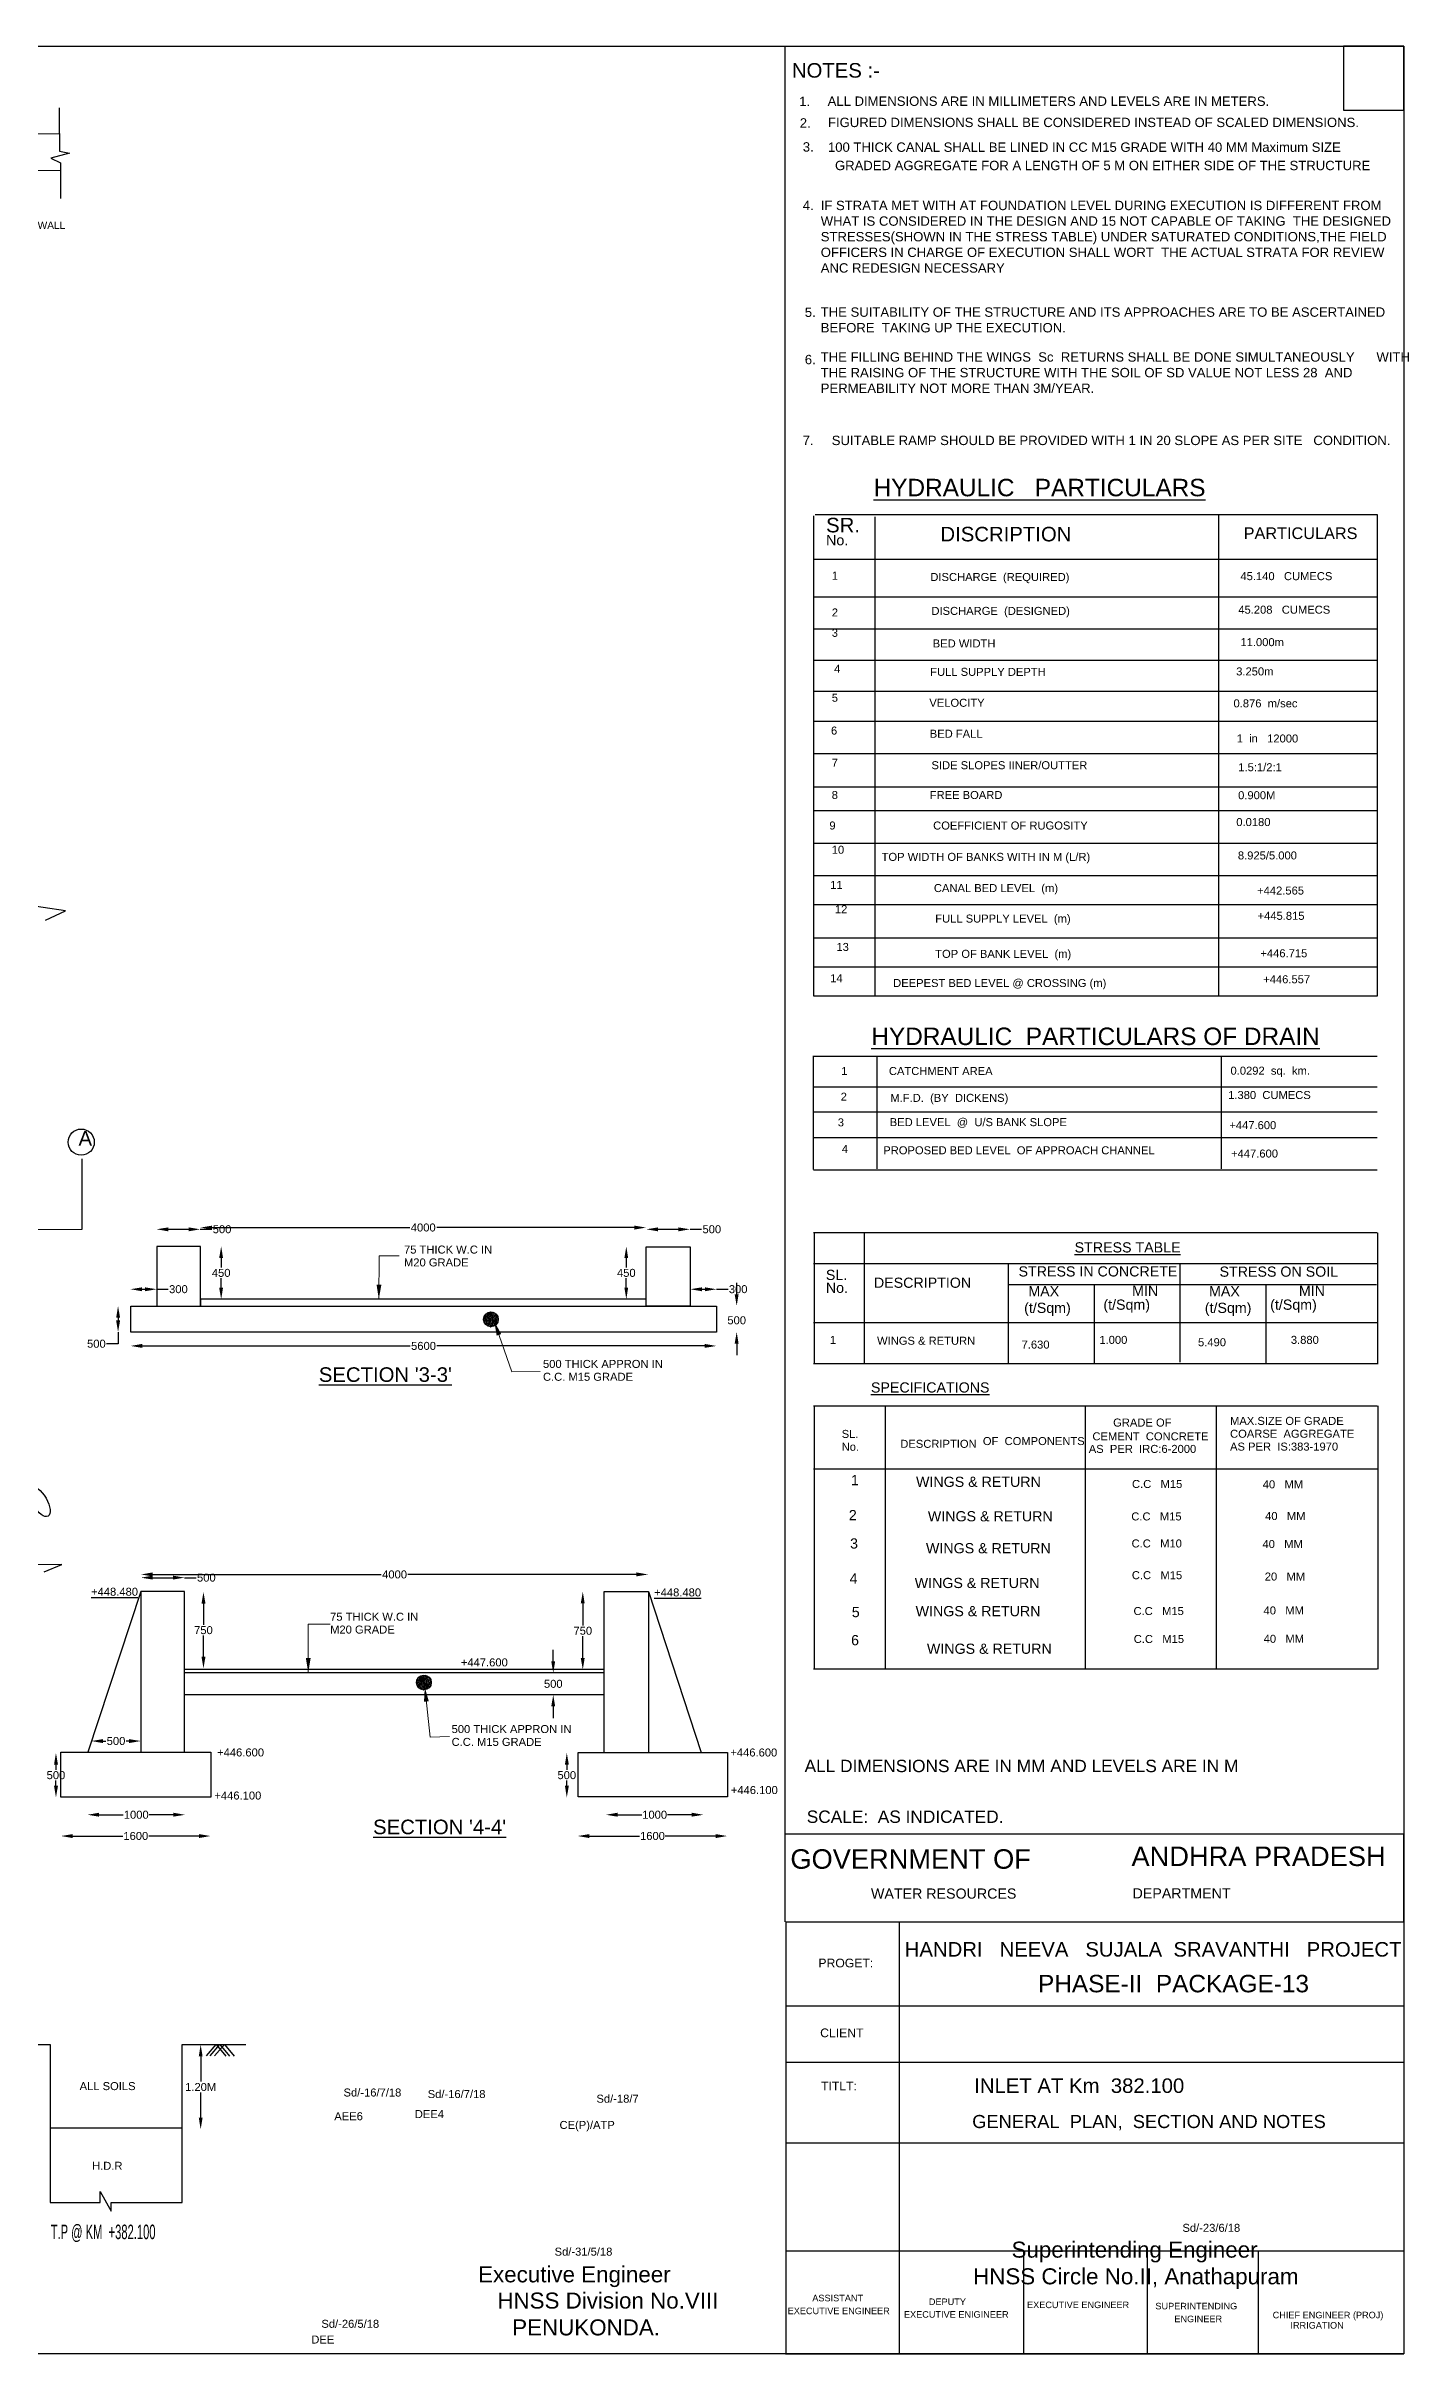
# Model space of a CAD drawing. Header units: inches. Extents: x 610 to 840, y 19 to 178.
# Drawn here: x 746.1 to 839.8, y 19.4 to 178 of the extents above; entities that cross this region are included whole.
import ezdxf

# ---------------------------------------------------------------- set-up
doc = ezdxf.new("R2010")
doc.units = ezdxf.units.IN
doc.header["$MEASUREMENT"] = 0
doc.styles.get("Standard").update_dxf_attribs({"font": 'arial.ttf', "height": 0.55})
doc.dimstyles.get("Standard").update_dxf_attribs({"dimtxt": 0.55, "dimasz": 0.8, "dimexe": 0.18, "dimexo": 0.0625, "dimgap": 0.09, "dimtad": 0, "dimtih": 1, "dimtoh": 1, "dimdec": 4, "dimzin": 0, "dimdsep": 46, "dimtxsty": 'Standard', "dimcen": 0.09, "dimse1": 1, "dimse2": 1, "dimadec": 0, "dimazin": 0, "dimtfac": 1, "dimtdec": 4, "dimtofl": 0, "dimtmove": 0, "dimatfit": 3, "dimfxl": 1, "dimtolj": 1, "dimtzin": 0, "dimarcsym": 0})

# ---------------------------------------------------------------- blocks, each defined once
blk = doc.blocks.new('*D30')
at = {"color": 0, "lineweight": -2}
for p, q in [((756.75, 39.84), (756.75, 38.1)), ((756.75, 35.61), (756.75, 37.35))]:
    blk.add_line(p, q, dxfattribs=at)
at = {"color": 0}
for points in [[(756.62, 39.84), (756.88, 39.84), (756.75, 40.64)], [(756.62, 35.61), (756.88, 35.61), (756.75, 34.81)]]:
    blk.add_solid(points, dxfattribs=at)
at = {"layer": 'Defpoints', "color": 0}
for p in [(756.91, 40.64), (756.75, 34.81), (756.91, 34.81)]:
    blk.add_point(p, dxfattribs=at)
at = {"color": 0, "insert": (756.75, 37.72), "char_height": 0.55, "attachment_point": 5}
blk.add_mtext('\\A1;1.20M', dxfattribs=at)
blk = doc.blocks.new('*D31')
at = {"color": 0, "lineweight": -2}
for p, q in [((753.45, 72.74), (754.84, 72.74)), ((755.64, 72.74), (756.44, 72.74))]:
    blk.add_line(p, q, dxfattribs=at)
at = {"color": 0}
for points in [[(753.45, 72.88), (753.45, 72.61), (752.65, 72.74)], [(754.84, 72.88), (754.84, 72.61), (755.64, 72.74)]]:
    blk.add_solid(points, dxfattribs=at)
at = {"layer": 'Defpoints', "color": 0}
for p in [(752.65, 71.79), (755.64, 72.74), (755.64, 71.79)]:
    blk.add_point(p, dxfattribs=at)
at = {"color": 0, "insert": (757.14, 72.74), "char_height": 0.55, "attachment_point": 5}
blk.add_mtext('\\A1;500', dxfattribs=at)
blk = doc.blocks.new('*D32')
at = {"color": 0, "lineweight": -2}
for p, q in [((750.03, 61.51), (750.24, 61.51)), ((751.83, 61.51), (751.63, 61.51))]:
    blk.add_line(p, q, dxfattribs=at)
at = {"color": 0}
for points in [[(750.03, 61.64), (750.03, 61.37), (749.23, 61.51)], [(751.83, 61.64), (751.83, 61.37), (752.63, 61.51)]]:
    blk.add_solid(points, dxfattribs=at)
at = {"layer": 'Defpoints', "color": 0}
for p in [(749.23, 61.5), (752.63, 61.51), (752.63, 61.5)]:
    blk.add_point(p, dxfattribs=at)
at = {"color": 0, "insert": (750.93, 61.51), "char_height": 0.55, "attachment_point": 5}
blk.add_mtext('\\A1;500', dxfattribs=at)
blk = doc.blocks.new('*D33')
at = {"color": 0, "lineweight": -2}
for p, q in [((756.94, 70.96), (756.94, 69.5)), ((756.94, 67.3), (756.94, 68.76))]:
    blk.add_line(p, q, dxfattribs=at)
at = {"color": 0}
for points in [[(756.81, 70.96), (757.08, 70.96), (756.94, 71.76)], [(756.81, 67.3), (757.08, 67.3), (756.94, 66.5)]]:
    blk.add_solid(points, dxfattribs=at)
at = {"layer": 'Defpoints', "color": 0}
for p in [(755.65, 71.76), (755.65, 66.5), (756.94, 66.5)]:
    blk.add_point(p, dxfattribs=at)
at = {"color": 0, "insert": (756.94, 69.13), "char_height": 0.55, "attachment_point": 5}
blk.add_mtext('\\A1;750', dxfattribs=at)
blk = doc.blocks.new('*D34')
at = {"color": 0, "lineweight": -2}
for p, q in [((749.77, 56.44), (751.43, 56.44)), ((754.87, 56.44), (753.2, 56.44))]:
    blk.add_line(p, q, dxfattribs=at)
at = {"color": 0}
for points in [[(749.77, 56.58), (749.77, 56.31), (748.97, 56.44)], [(754.87, 56.58), (754.87, 56.31), (755.67, 56.44)]]:
    blk.add_solid(points, dxfattribs=at)
at = {"layer": 'Defpoints', "color": 0}
for p in [(748.97, 60.73), (755.67, 60.73), (755.67, 56.44)]:
    blk.add_point(p, dxfattribs=at)
at = {"color": 0, "insert": (752.32, 56.44), "char_height": 0.55, "attachment_point": 5}
blk.add_mtext('\\A1;1000', dxfattribs=at)
blk = doc.blocks.new('*D35')
at = {"color": 0, "lineweight": -2}
for p, q in [((747.95, 54.98), (751.41, 54.98)), ((756.63, 54.98), (753.18, 54.98))]:
    blk.add_line(p, q, dxfattribs=at)
at = {"color": 0}
for points in [[(747.95, 55.11), (747.95, 54.84), (747.15, 54.98)], [(756.63, 55.11), (756.63, 54.84), (757.43, 54.98)]]:
    blk.add_solid(points, dxfattribs=at)
at = {"layer": 'Defpoints', "color": 0}
for p in [(747.15, 57.66), (757.43, 57.66), (757.43, 54.98)]:
    blk.add_point(p, dxfattribs=at)
at = {"color": 0, "insert": (752.29, 54.98), "char_height": 0.55, "attachment_point": 5}
blk.add_mtext('\\A1;1600', dxfattribs=at)
blk = doc.blocks.new('*D36')
at = {"color": 0, "lineweight": -2}
for p, q in [((753.45, 72.96), (769.16, 72.96)), ((786.71, 72.96), (771, 72.96))]:
    blk.add_line(p, q, dxfattribs=at)
at = {"color": 0}
for points in [[(753.45, 73.1), (753.45, 72.83), (752.65, 72.96)], [(786.71, 73.1), (786.71, 72.83), (787.51, 72.96)]]:
    blk.add_solid(points, dxfattribs=at)
at = {"layer": 'Defpoints', "color": 0}
for p in [(752.65, 71.76), (787.51, 72.96), (787.51, 71.76)]:
    blk.add_point(p, dxfattribs=at)
at = {"color": 0, "insert": (770.08, 72.96), "char_height": 0.55, "attachment_point": 5}
blk.add_mtext('\\A1;4000', dxfattribs=at)
blk = doc.blocks.new('*D37')
at = {"color": 0, "lineweight": -2}
for p, q in [((783.02, 70.97), (783.02, 69.46)), ((783.02, 67.22), (783.02, 68.72))]:
    blk.add_line(p, q, dxfattribs=at)
at = {"color": 0}
for points in [[(782.88, 70.97), (783.15, 70.97), (783.02, 71.77)], [(782.88, 67.22), (783.15, 67.22), (783.02, 66.42)]]:
    blk.add_solid(points, dxfattribs=at)
at = {"layer": 'Defpoints', "color": 0}
for p in [(784.47, 71.77), (783.02, 66.42), (784.47, 66.42)]:
    blk.add_point(p, dxfattribs=at)
at = {"color": 0, "insert": (783.02, 69.09), "char_height": 0.55, "attachment_point": 5}
blk.add_mtext('\\A1;750', dxfattribs=at)
blk = doc.blocks.new('*D38')
at = {"color": 0, "lineweight": -2}
for p, q in [((780.99, 66.99), (780.99, 67.79)), ((780.99, 63.89), (780.99, 63.09))]:
    blk.add_line(p, q, dxfattribs=at)
at = {"color": 0}
for points in [[(780.85, 66.99), (781.12, 66.99), (780.99, 66.19)], [(780.85, 63.89), (781.12, 63.89), (780.99, 64.69)]]:
    blk.add_solid(points, dxfattribs=at)
at = {"layer": 'Defpoints', "color": 0}
for p in [(780.71, 66.19), (780.99, 66.19), (780.71, 64.69)]:
    blk.add_point(p, dxfattribs=at)
at = {"color": 0, "insert": (780.99, 65.44), "char_height": 0.55, "attachment_point": 5}
blk.add_mtext('\\A1;500', dxfattribs=at)
blk = doc.blocks.new('*D39')
at = {"color": 0, "lineweight": -2}
for p, q in [((785.41, 56.44), (787.07, 56.44)), ((790.51, 56.44), (788.84, 56.44))]:
    blk.add_line(p, q, dxfattribs=at)
at = {"color": 0}
for points in [[(785.41, 56.58), (785.41, 56.31), (784.61, 56.44)], [(790.51, 56.58), (790.51, 56.31), (791.31, 56.44)]]:
    blk.add_solid(points, dxfattribs=at)
at = {"layer": 'Defpoints', "color": 0}
for p in [(784.61, 60.73), (791.31, 60.73), (791.31, 56.44)]:
    blk.add_point(p, dxfattribs=at)
at = {"color": 0, "insert": (787.96, 56.44), "char_height": 0.55, "attachment_point": 5}
blk.add_mtext('\\A1;1000', dxfattribs=at)
blk = doc.blocks.new('*D40')
at = {"color": 0, "lineweight": -2}
for p, q in [((783.47, 54.98), (786.92, 54.98)), ((792.15, 54.98), (788.69, 54.98))]:
    blk.add_line(p, q, dxfattribs=at)
at = {"color": 0}
for points in [[(783.47, 55.11), (783.47, 54.84), (782.67, 54.98)], [(792.15, 55.11), (792.15, 54.84), (792.95, 54.98)]]:
    blk.add_solid(points, dxfattribs=at)
at = {"layer": 'Defpoints', "color": 0}
for p in [(782.67, 57.66), (792.95, 57.66), (792.95, 54.98)]:
    blk.add_point(p, dxfattribs=at)
at = {"color": 0, "insert": (787.81, 54.98), "char_height": 0.55, "attachment_point": 5}
blk.add_mtext('\\A1;1600', dxfattribs=at)
blk = doc.blocks.new('*D41')
at = {"color": 0, "lineweight": -2}
for p, q in [((746.8, 59.89), (746.8, 59.53)), ((746.8, 58.43), (746.8, 58.79))]:
    blk.add_line(p, q, dxfattribs=at)
at = {"color": 0}
for points in [[(746.67, 59.89), (746.94, 59.89), (746.8, 60.69)], [(746.67, 58.43), (746.94, 58.43), (746.8, 57.63)]]:
    blk.add_solid(points, dxfattribs=at)
at = {"layer": 'Defpoints', "color": 0}
for p in [(747.15, 60.69), (746.8, 57.63), (747.15, 57.63)]:
    blk.add_point(p, dxfattribs=at)
at = {"color": 0, "insert": (746.8, 59.16), "char_height": 0.55, "attachment_point": 5}
blk.add_mtext('\\A1;500', dxfattribs=at)
blk = doc.blocks.new('*D42')
at = {"color": 0, "lineweight": -2}
for p, q in [((781.92, 59.89), (781.92, 59.53)), ((781.92, 58.43), (781.92, 58.79))]:
    blk.add_line(p, q, dxfattribs=at)
at = {"color": 0}
for points in [[(781.79, 59.89), (782.06, 59.89), (781.92, 60.69)], [(781.79, 58.43), (782.06, 58.43), (781.92, 57.63)]]:
    blk.add_solid(points, dxfattribs=at)
at = {"layer": 'Defpoints', "color": 0}
for p in [(782.27, 60.69), (781.92, 57.63), (782.27, 57.63)]:
    blk.add_point(p, dxfattribs=at)
at = {"color": 0, "insert": (781.92, 59.16), "char_height": 0.55, "attachment_point": 5}
blk.add_mtext('\\A1;500', dxfattribs=at)
blk = doc.blocks.new('*D43')
at = {"color": 0, "lineweight": -2}
for p, q in [((751.07, 90.61), (751.07, 90.42)), ((751.07, 89.62), (751.07, 88.82)), ((751.07, 88.82), (750.27, 88.82))]:
    blk.add_line(p, q, dxfattribs=at)
at = {"color": 0}
for points in [[(750.94, 90.61), (751.21, 90.61), (751.07, 91.41)], [(750.94, 90.42), (751.21, 90.42), (751.07, 89.62)]]:
    blk.add_solid(points, dxfattribs=at)
at = {"layer": 'Defpoints', "color": 0}
for p in [(751.94, 91.41), (751.07, 89.62), (751.94, 89.62)]:
    blk.add_point(p, dxfattribs=at)
at = {"color": 0, "insert": (749.58, 88.82), "char_height": 0.55, "attachment_point": 5}
blk.add_mtext('\\A1;500', dxfattribs=at)
blk = doc.blocks.new('*D44')
at = {"color": 0, "lineweight": -2}
for p, q in [((752.73, 88.67), (771.16, 88.67)), ((791.4, 88.67), (772.98, 88.67))]:
    blk.add_line(p, q, dxfattribs=at)
at = {"color": 0}
for points in [[(752.73, 88.81), (752.73, 88.54), (751.93, 88.67)], [(791.4, 88.81), (791.4, 88.54), (792.2, 88.67)]]:
    blk.add_solid(points, dxfattribs=at)
at = {"layer": 'Defpoints', "color": 0}
for p in [(751.93, 89.63), (792.2, 89.63), (792.2, 88.67)]:
    blk.add_point(p, dxfattribs=at)
at = {"color": 0, "insert": (772.07, 88.67), "char_height": 0.55, "attachment_point": 5}
blk.add_mtext('\\A1;5600', dxfattribs=at)
blk = doc.blocks.new('*D45')
at = {"color": 0, "lineweight": -2}
for p, q in [((758.16, 94.71), (758.16, 94.07)), ((758.16, 92.68), (758.16, 93.32))]:
    blk.add_line(p, q, dxfattribs=at)
at = {"color": 0}
for points in [[(758.02, 94.71), (758.29, 94.71), (758.16, 95.51)], [(758.02, 92.68), (758.29, 92.68), (758.16, 91.88)]]:
    blk.add_solid(points, dxfattribs=at)
at = {"layer": 'Defpoints', "color": 0}
for p in [(758.11, 95.51), (758.16, 95.51), (758.11, 91.88)]:
    blk.add_point(p, dxfattribs=at)
at = {"color": 0, "insert": (758.16, 93.69), "char_height": 0.55, "attachment_point": 5}
blk.add_mtext('\\A1;450', dxfattribs=at)
blk = doc.blocks.new('*D46')
at = {"color": 0, "lineweight": -2}
for p, q in [((754.52, 96.69), (755.92, 96.69)), ((756.72, 96.69), (757.52, 96.69))]:
    blk.add_line(p, q, dxfattribs=at)
at = {"color": 0}
for points in [[(754.52, 96.82), (754.52, 96.55), (753.72, 96.69)], [(755.92, 96.82), (755.92, 96.55), (756.72, 96.69)]]:
    blk.add_solid(points, dxfattribs=at)
at = {"layer": 'Defpoints', "color": 0}
for p in [(753.72, 95.5), (756.72, 96.69), (756.72, 95.5)]:
    blk.add_point(p, dxfattribs=at)
at = {"color": 0, "insert": (758.22, 96.69), "char_height": 0.55, "attachment_point": 5}
blk.add_mtext('\\A1;500', dxfattribs=at)
blk = doc.blocks.new('*D47')
at = {"color": 0, "lineweight": -2}
for p, q in [((786.01, 94.71), (786.01, 94.07)), ((786.01, 92.68), (786.01, 93.32))]:
    blk.add_line(p, q, dxfattribs=at)
at = {"color": 0}
for points in [[(785.88, 94.71), (786.14, 94.71), (786.01, 95.51)], [(785.88, 92.68), (786.14, 92.68), (786.01, 91.88)]]:
    blk.add_solid(points, dxfattribs=at)
at = {"layer": 'Defpoints', "color": 0}
for p in [(785.96, 95.51), (786.01, 95.51), (785.96, 91.88)]:
    blk.add_point(p, dxfattribs=at)
at = {"color": 0, "insert": (786.01, 93.69), "char_height": 0.55, "attachment_point": 5}
blk.add_mtext('\\A1;450', dxfattribs=at)
blk = doc.blocks.new('*D48')
at = {"color": 0, "lineweight": -2}
for p, q in [((788.19, 96.69), (789.59, 96.69)), ((790.39, 96.69), (791.19, 96.69))]:
    blk.add_line(p, q, dxfattribs=at)
at = {"color": 0}
for points in [[(788.19, 96.82), (788.19, 96.55), (787.39, 96.69)], [(789.59, 96.82), (789.59, 96.55), (790.39, 96.69)]]:
    blk.add_solid(points, dxfattribs=at)
at = {"layer": 'Defpoints', "color": 0}
for p in [(787.39, 95.5), (790.39, 96.69), (790.39, 95.5)]:
    blk.add_point(p, dxfattribs=at)
at = {"color": 0, "insert": (791.89, 96.69), "char_height": 0.55, "attachment_point": 5}
blk.add_mtext('\\A1;500', dxfattribs=at)
blk = doc.blocks.new('*D49')
at = {"color": 0, "lineweight": -2}
for p, q in [((757.54, 96.81), (771.13, 96.81)), ((786.57, 96.81), (772.98, 96.81))]:
    blk.add_line(p, q, dxfattribs=at)
at = {"color": 0}
for points in [[(757.54, 96.94), (757.54, 96.67), (756.74, 96.81)], [(786.57, 96.94), (786.57, 96.67), (787.37, 96.81)]]:
    blk.add_solid(points, dxfattribs=at)
at = {"layer": 'Defpoints', "color": 0}
for p in [(787.37, 96.81), (756.74, 95.5), (787.37, 95.5)]:
    blk.add_point(p, dxfattribs=at)
at = {"color": 0, "insert": (772.05, 96.81), "char_height": 0.55, "attachment_point": 5}
blk.add_mtext('\\A1;4000', dxfattribs=at)
blk = doc.blocks.new('*D50')
at = {"color": 0, "lineweight": -2}
for p, q in [((791.21, 92.57), (791.41, 92.57)), ((792.21, 92.57), (793.01, 92.57))]:
    blk.add_line(p, q, dxfattribs=at)
at = {"color": 0}
for points in [[(791.21, 92.7), (791.21, 92.43), (790.41, 92.57)], [(791.41, 92.7), (791.41, 92.43), (792.21, 92.57)]]:
    blk.add_solid(points, dxfattribs=at)
at = {"layer": 'Defpoints', "color": 0}
for p in [(792.21, 92.57), (790.41, 91.42), (792.21, 91.42)]:
    blk.add_point(p, dxfattribs=at)
at = {"color": 0, "insert": (793.7, 92.57), "char_height": 0.55, "attachment_point": 5}
blk.add_mtext('\\A1;300', dxfattribs=at)
blk = doc.blocks.new('*D51')
at = {"color": 0, "lineweight": -2}
for p, q in [((752.72, 92.57), (752.92, 92.57)), ((753.72, 92.57), (754.52, 92.57))]:
    blk.add_line(p, q, dxfattribs=at)
at = {"color": 0}
for points in [[(752.72, 92.7), (752.72, 92.43), (751.92, 92.57)], [(752.92, 92.7), (752.92, 92.43), (753.72, 92.57)]]:
    blk.add_solid(points, dxfattribs=at)
at = {"layer": 'Defpoints', "color": 0}
for p in [(753.72, 92.57), (751.92, 91.42), (753.72, 91.42)]:
    blk.add_point(p, dxfattribs=at)
at = {"color": 0, "insert": (755.22, 92.57), "char_height": 0.55, "attachment_point": 5}
blk.add_mtext('\\A1;300', dxfattribs=at)
blk = doc.blocks.new('*D67')
at = {"color": 0, "lineweight": -2}
for p, q in [((793.6, 92.22), (793.6, 93.02)), ((793.6, 88.83), (793.6, 88.03))]:
    blk.add_line(p, q, dxfattribs=at)
at = {"color": 0}
for points in [[(793.46, 92.22), (793.73, 92.22), (793.6, 91.42)], [(793.46, 88.83), (793.73, 88.83), (793.6, 89.63)]]:
    blk.add_solid(points, dxfattribs=at)
at = {"layer": 'Defpoints', "color": 0}
for p in [(792.21, 91.42), (792.2, 89.63), (793.6, 89.63)]:
    blk.add_point(p, dxfattribs=at)
at = {"color": 0, "insert": (793.6, 90.43), "char_height": 0.55, "attachment_point": 5}
blk.add_mtext('\\A1;500', dxfattribs=at)

msp = doc.modelspace()

# ---------------------------------------------------------------- hatches: boundary and pattern name
h = msp.add_hatch()
h.set_pattern_fill('AR-CONC', color=256, scale=0.01, style=0)
h.set_pattern_definition([(50, (4.61059, 24.96549), (0.0717260183, -0.0062752135), [0.0075, -0.0825]), (355, (4.61059, 24.96549), (-0.0138751334, 0.0752192134), [0.006, -0.066]), (100.4514, (4.61657, 24.964965), (0.057850938, 0.068943954), [0.006374019, -0.070114211]), (46.1842, (4.61059, 24.98549), (0.106724105, -0.016551901), [0.01125, -0.12375]), (96.6356, (4.61948, 24.98411), (0.09346627, 0.097411787), [0.009561029, -0.1051713]), (351.1842, (4.61059, 24.98549), (0.093466195, 0.09741186), [0.009, -0.099]), (21, (4.62059, 24.98049), (0.059690705, -0.040261889), [0.0075, -0.0825]), (326, (4.62059, 24.98049), (0.024331533, 0.0725150045), [0.006, -0.066]), (71.4514, (4.625565, 24.97713), (0.084022263, 0.0322530497), [0.006374019, -0.070114211]), (37.5, (4.61059, 24.965488), (0.0012159855, 0.0332893854), [0, -0.0652, 0, -0.067, 0, -0.06625]), (7.5, (4.61059, 24.965488), (0.0263069537, 0.0394411712), [0, -0.0382, 0, -0.0637, 0, -0.02525]), (327.5, (4.58829, 24.965488), (0.0533822436, -0.0022554872), [0, -0.025, 0, -0.078, 0, -0.1035]), (317.5, (4.57829, 24.96549), (0.058318617, 0.0100104982), [0, -0.0325, 0, -0.0518, 0, -0.0735])])
h.paths.add_polyline_path([(777.21229, 90.49923, 1), (776.1941, 90.49923, 1)])
h = msp.add_hatch()
h.set_pattern_fill('AR-CONC', color=256, scale=10, style=0)
h.paths.add_polyline_path([(771.58351, 65.53374, 1), (772.6017, 65.53374, 1)])
h = msp.add_hatch()
h.set_pattern_fill('AR-CONC', color=256, scale=0.01, style=0)
h.set_pattern_definition([(50, (0, 0), (0.0717260183, -0.0062752135), [0.0075, -0.0825]), (355, (0, 0), (-0.0138751334, 0.0752192134), [0.006, -0.066]), (100.4514, (0.00598, -0.00052), (0.057850938, 0.068943954), [0.006374019, -0.070114211]), (46.1842, (0, 0.02), (0.106724105, -0.016551901), [0.01125, -0.12375]), (96.6356, (0.00889, 0.01862), (0.09346627, 0.097411787), [0.009561029, -0.1051713]), (351.1842, (0, 0.02), (0.093466195, 0.09741186), [0.009, -0.099]), (21, (0.01, 0.015), (0.059690705, -0.040261889), [0.0075, -0.0825]), (326, (0.01, 0.015), (0.024331533, 0.0725150045), [0.006, -0.066]), (71.4514, (0.014974, 0.011645), (0.084022263, 0.0322530497), [0.006374019, -0.070114211]), (37.5, (0, 0), (0.0012159855, 0.0332893854), [0, -0.0652, 0, -0.067, 0, -0.06625]), (7.5, (0, 0), (0.0263069537, 0.0394411712), [0, -0.0382, 0, -0.0637, 0, -0.02525]), (327.5, (-0.0223, 0), (0.0533822436, -0.0022554872), [0, -0.025, 0, -0.078, 0, -0.1035]), (317.5, (-0.0323, 0), (0.058318617, 0.0100104982), [0, -0.0325, 0, -0.0518, 0, -0.0735])])
h.paths.add_polyline_path([(772.6017, 65.53374, 1), (771.58351, 65.53374, 1)])

# ---------------------------------------------------------------- linework, layer by layer
for points in [[(839.46262, 19.38104), (610.3366, 19.38104), (610.3366, 178.02571), (839.46262, 178.02571)], [(839.46262, 178.02571), (835.30799, 178.02571), (835.30799, 173.62649), (839.46262, 173.62649)], [(753.72523, 91.41569), (756.74275, 91.41569), (756.74275, 95.51117), (753.72523, 95.51117)], [(790.39825, 91.41569), (787.38281, 91.41569), (787.38281, 95.49442), (790.39825, 95.49442)], [(751.94081, 91.41569), (792.20211, 91.41569), (792.20211, 89.61969), (751.94081, 89.61969)], [(756.74275, 91.41569), (787.38281, 91.41569), (787.38281, 91.87616), (756.74275, 91.87616)], [(747.14382, 60.73711), (757.44232, 60.73711), (757.44232, 57.64943), (747.14382, 57.64943)], [(782.70581, 60.72252), (792.95893, 60.72252), (792.95893, 57.67385), (782.70581, 57.67385)]]:
    msp.add_lwpolyline(points, close=True)
for points in [[(796.92177, 55.12595), (796.92177, 178.02571)], [(719.37662, 171.97771), (747.03685, 172.02111), (747.03655, 173.77995)], [(747.03685, 172.02111), (747.03706, 170.80446), (747.74173, 170.66379), (746.45843, 170.3276), (747.11332, 170.01219), (747.11374, 167.55685)], [(719.37762, 168.71528), (736.57167, 168.7182), (737.17131, 166.39784), (738.5201, 166.39807), (738.51958, 169.48751), (747.11341, 169.48897)], [(798.99912, 145.81805), (837.62047, 145.81805), (837.62047, 112.72681), (798.89171, 112.72681), (798.89171, 145.73567)], [(803.09931, 145.65857), (803.09931, 112.70866)], [(826.75175, 112.70866), (826.75175, 145.81675)], [(798.88736, 142.76412), (837.63063, 142.76412)], [(798.88736, 140.17984), (837.63063, 140.17984)], [(798.88736, 137.96474), (837.63063, 137.96474)], [(798.88736, 135.82347), (837.63063, 135.82347)], [(798.88736, 133.68221), (837.63063, 133.68221)], [(798.88736, 131.61478), (837.63063, 131.61478)], [(798.88736, 129.39968), (837.63063, 129.39968)], [(798.88736, 127.11074), (837.63063, 127.11074)], [(798.88736, 125.48634), (837.63063, 125.48634)], [(798.88736, 123.23489), (837.63063, 123.23489)], [(798.88736, 121.01978), (837.63063, 121.01978)], [(746.07101, 117.93286), (747.44989, 118.58888), (744.39093, 119.04738)], [(798.88736, 119.02619), (837.63063, 119.02619)], [(798.88736, 116.73726), (837.63063, 116.73726)], [(798.88736, 114.74367), (837.63063, 114.74367)], [(798.87867, 100.79378), (798.87867, 108.62204)], [(798.88736, 108.60272), (837.63063, 108.60272)], [(803.23992, 108.51493), (803.23992, 100.83882)], [(826.91483, 108.5115), (826.91483, 100.83539)], [(798.88736, 106.47396), (837.63063, 106.47396)], [(798.88736, 104.77571), (837.63063, 104.77571)], [(615.34417, 101.29018), (615.34417, 96.41367), (748.60378, 96.69255), (748.60378, 101.5422)], [(798.88736, 103.00363), (837.63063, 103.00363)], [(798.88736, 100.78853), (837.63063, 100.78853)], [(798.88736, 96.47547), (837.63063, 96.47547)], [(798.92178, 96.46579), (798.92178, 87.46898)], [(802.35984, 96.44945), (802.35984, 87.44913)], [(837.64947, 96.45503), (837.64947, 87.40702)], [(798.88736, 94.33421), (837.63063, 94.33421)], [(812.27065, 94.31707), (812.27065, 87.5025)], [(824.07463, 94.32944), (824.07463, 87.55498)], [(812.27599, 92.89529), (835.47948, 92.89529), (837.59219, 92.89529)], [(818.18116, 92.87251), (818.18116, 87.5025)], [(829.98022, 92.90154), (829.98022, 87.46878)], [(798.88736, 90.27433), (837.63063, 90.27433)], [(798.88736, 87.46853), (837.63063, 87.46853)], [(798.88736, 84.55965), (837.63063, 84.55965)], [(798.92735, 84.56893), (798.92735, 66.46268)], [(803.79619, 84.55965), (803.79619, 66.46966)], [(817.55309, 84.55965), (817.55309, 66.46966)], [(826.59274, 66.46966), (826.59274, 84.55965)], [(837.67794, 84.5559), (837.67794, 66.45342)], [(798.88736, 80.23254), (837.63063, 80.23254)], [(745.98128, 73.14041), (747.20069, 73.63992), (744.68726, 73.61375)], [(755.6489, 60.73711), (755.6489, 71.79651), (752.63635, 71.79651), (748.98382, 60.73711)], [(752.63635, 71.79651), (752.63635, 66.35374)], [(784.48337, 60.72252), (784.48337, 71.79334), (787.54795, 71.79334), (791.16018, 60.72252)], [(787.54795, 71.79334), (787.54795, 60.72252)], [(752.63635, 66.35374), (752.63635, 60.73711)], [(755.6489, 66.44597), (784.48337, 66.44597)], [(755.6489, 66.21309), (784.48337, 66.21309)], [(798.88736, 66.46966), (837.63063, 66.46966)], [(755.6489, 64.69963), (784.48337, 64.69963)], [(796.92177, 49.08777), (796.92177, 55.12595)], [(796.96215, 55.12778), (839.45919, 55.12778)], [(839.4638, 49.08777), (839.4638, 55.12595)], [(796.96215, 49.08825), (839.45919, 49.08825)], [(796.98063, 49.08784), (796.98063, 19.38104)], [(804.77959, 49.08784), (804.77959, 19.38104)], [(839.46262, 49.08784), (839.46262, 19.38104)], [(796.96215, 43.30756), (839.45919, 43.30756)], [(740.98106, 40.65681), (746.4023, 40.65681), (746.4023, 29.78031), (749.84323, 29.78031), (749.84323, 30.53758), (750.58705, 29.18984), (750.58705, 29.78382), (755.47378, 29.78382), (755.47378, 40.64268), (759.86035, 40.64268)], [(757.14694, 39.87157), (757.82073, 40.64268), (758.48561, 39.84784)], [(757.39953, 39.87157), (758.07331, 40.64268), (758.73819, 39.84784)], [(757.70824, 39.87157), (758.38203, 40.64268), (759.04691, 39.84784)], [(796.96215, 39.425), (839.45919, 39.425)], [(746.4023, 34.91706), (755.47378, 34.91706)], [(796.96215, 33.88058), (839.45919, 33.88058)], [(796.96215, 26.46059), (839.45919, 26.46059)], [(813.31761, 26.46656), (813.31761, 19.39153)], [(821.8172, 26.46656), (821.8172, 19.39153)], [(829.45825, 26.46656), (829.45825, 19.39153)], [(796.96215, 19.38571), (839.45919, 19.38571)]]:
    msp.add_lwpolyline(points)
for centre, radius in [((748.53816, 102.68272), 0.89721), ((776.7032, 90.49923), 0.50909), ((772.09261, 65.53374), 0.50909)]:
    msp.add_circle(centre, radius)
msp.add_ellipse((745.68521, 77.9657), major_axis=(-0.57321, 1.00019), ratio=0.431642453)

# ---------------------------------------------------------------- texts
for s, height, p in [('NOTES :-', 1, (797.39254, 175.86159)), ('1.', 0.644266, (797.8968, 173.90845)), ('    ALL DIMENSIONS ARE IN MILLIMETERS AND LEVELS ARE IN METERS.', 0.6442658, (798.85222, 173.92065)), ('2.', 0.644266, (797.93804, 172.42457)), ('FIGURED DIMENSIONS SHALL BE CONSIDERED INSTEAD OF SCALED DIMENSIONS.', 0.6442658, (799.87521, 172.46223)), ('3.', 0.644266, (798.14425, 170.77581)), ('100 THICK CANAL SHALL BE LINED IN CC M15 GRADE WITH 40 MM Maximum SIZE ', 0.6442658, (799.87521, 170.76029)), ('GRADED AGGREGATE FOR A LENGTH OF 5 M ON EITHER SIDE OF THE STRUCTURE', 0.6442658, (800.35685, 169.50017)), ('4.', 0.644266, (798.14446, 166.7574)), ('600 X 600 TOE WALL', 0.5, (740.53326, 165.46184)), ('5.', 0.644266, (798.28183, 159.41264)), ('6.', 0.644266, (798.28183, 156.15963)), ('%%UHYDRAULIC   PARTICULARS', 1.2, (803.01112, 147.08154)), ('SR.', 1, (799.74584, 144.59946)), ('No.', 0.7, (799.74584, 143.71593)), ('DISCRIPTION ', 1, (807.60776, 143.98056)), ('PARTICULARS', 0.8, (828.45186, 144.14188)), ('1', 0.55, (800.13545, 141.34569)), ('DISCHARGE  (REQUIRED)', 0.55, (806.9131, 141.25759)), ('45.140   CUMECS', 0.55, (828.23063, 141.31578)), ('2', 0.55, (800.13545, 138.81836)), ('DISCHARGE  (DESIGNED)', 0.55, (806.98603, 138.92655)), ('45.208   CUMECS', 0.55, (828.0841, 139.01046)), ('3', 0.55, (800.13545, 137.42026)), ('BED WIDTH', 0.55, (807.07745, 136.68883)), ('11.000m', 0.55, (828.23063, 136.77833)), ('4', 0.55, (800.29695, 134.94671)), ('FULL SUPPLY DEPTH', 0.55, (806.90243, 134.73658)), ('3.250m', 0.55, (827.93756, 134.76575)), ('5', 0.55, (800.13545, 132.95711)), ('VELOCITY', 0.55, (806.84408, 132.60951)), ('0.876  m/sec', 0.55, (827.7544, 132.57021)), ('6', 0.55, (800.08162, 130.69864)), ('BED FALL', 0.55, (806.87325, 130.48243)), ('1  in   12000', 0.55, (827.9742, 130.15511)), ('7', 0.55, (800.13545, 128.49395)), ('SIDE SLOPES IINER/OUTTER', 0.55, (806.9898, 128.31793)), ('1.5:1/2:1', 0.55, (828.0841, 128.17912)), ('8', 0.55, (800.13374, 126.27148)), ('FREE BOARD', 0.55, (806.87231, 126.26975)), ('0.900M', 0.55, (828.07031, 126.25542)), ('9', 0.55, (799.97224, 124.17433)), ('COEFFICIENT OF RUGOSITY', 0.55, (807.10567, 124.17181)), ('0.0180', 0.55, (827.94715, 124.41012)), ('10', 0.55, (800.13374, 122.50737)), ('TOP WIDTH OF BANKS WITH IN M (L/R)', 0.55, (803.56184, 122.01734)), ('8.925/5.000', 0.55, (828.05514, 122.11581)), ('11', 0.55, (800.02607, 120.08758)), ('CANAL BED LEVEL  (m)', 0.55, (807.15568, 119.87278)), ('+442.565', 0.55, (829.37625, 119.70187)), ('12', 0.55, (800.34907, 118.42062)), ('FULL SUPPLY LEVEL  (m)', 0.55, (807.24903, 117.77484)), ('+445.815', 0.55, (829.40847, 117.96383)), ('13', 0.55, (800.45648, 115.82598)), ('TOP OF BANK LEVEL  (m)', 0.55, (807.24903, 115.35056)), ('+446.715', 0.55, (829.6018, 115.38896)), ('14', 0.55, (800.02582, 113.67506)), ('DEEPEST BED LEVEL @ CROSSING (m)', 0.55, (804.35529, 113.34587)), ('+446.557', 0.55, (829.79513, 113.60197)), ('%%UHYDRAULIC  PARTICULARS OF DRAIN', 1.2, (802.85562, 109.35588)), ('0.0292  sq.  km.', 0.55, (827.54689, 107.31862)), ('1', 0.55, (800.78865, 107.29467)), ('CATCHMENT AREA', 0.55, (804.06401, 107.29467)), ('2', 0.55, (800.74895, 105.52995)), ('M.F.D.  (BY  DICKENS)', 0.55, (804.16326, 105.45064)), ('1.380  CUMECS', 0.55, (827.38734, 105.64528)), ('A', 1, (748.35177, 102.44332)), ('3', 0.55, (800.55044, 103.76523)), ('BED LEVEL  @  U/S BANK SLOPE', 0.55, (804.12116, 103.7806)), ('+447.600', 0.55, (827.46711, 103.57352)), ('4', 0.55, (800.82835, 101.94102)), ('PROPOSED BED LEVEL  OF APPROACH CHANNEL', 0.55, (803.67651, 101.84535)), ('+447.600', 0.55, (827.58677, 101.62128)), ('75 THICK W.C IN', 0.55, (770.72814, 95.01988)), ('%%USTRESS TABLE', 0.7, (816.83224, 95.09742)), ('M20 GRADE', 0.55, (770.72814, 94.13635)), ('SL.', 0.7, (799.73051, 93.2036)), ('STRESS IN CONCRETE', 0.7, (812.97582, 93.44508)), ('STRESS ON SOIL', 0.7, (826.79416, 93.42937)), ('No.', 0.7, (799.73051, 92.32007)), ('DESCRIPTION', 0.7, (803.03515, 92.66748)), ('MAX', 0.7, (813.65049, 92.08182)), ('MIN', 0.7, (820.78435, 92.1149)), ('MAX', 0.7, (826.07094, 92.08182)), ('MIN', 0.7, (832.24938, 92.1149)), ('  (t/Sqm)', 0.7, (812.81731, 90.94134)), ('(t/Sqm)', 0.7, (818.80941, 91.15936)), ('  (t/Sqm)', 0.7, (825.23775, 90.94134)), ('(t/Sqm)', 0.7, (830.27443, 91.15936)), ('1', 0.55, (800.01101, 88.81449)), ('WINGS & RETURN', 0.55, (803.25116, 88.75285)), ('7.630', 0.55, (813.18456, 88.48843)), ('1.000', 0.55, (818.5336, 88.81314)), ('5.490', 0.55, (825.31511, 88.64985)), ('3.880', 0.55, (831.69735, 88.81279)), ('500 THICK APPRON IN', 0.55, (780.28254, 87.15898)), ("%%USECTION '3-3'", 1, (764.8722, 86.20142)), ('C.C. M15 GRADE', 0.55, (780.28254, 86.27545)), ('%%USPECIFICATIONS', 0.7, (802.83017, 85.46691)), ('SL.', 0.55, (800.81731, 82.3478)), ('CEMENT  CONCRETE', 0.55, (818.05548, 82.18109)), ('GRADE OF ', 0.55, (819.47824, 83.12852)), ('COARSE  AGGREGATE', 0.55, (827.51726, 82.36005)), ('MAX.SIZE OF GRADE', 0.55, (827.51726, 83.24358)), ('No.', 0.55, (800.81731, 81.46428)), ('DESCRIPTION', 0.55, (804.84648, 81.66694)), ('OF  COMPONENTS', 0.55, (810.52263, 81.85587)), ('AS  PER  IRC:6-2000', 0.55, (817.80441, 81.31725)), ('AS PER  IS:383-1970', 0.55, (827.51726, 81.47652)), ('1', 0.7, (801.4537, 79.09639)), ('WINGS & RETURN', 0.7, (805.92827, 78.98208)), ('C.C   M15', 0.55, (820.77705, 78.90578)), ('40   MM', 0.55, (829.76452, 78.88223)), ('2', 0.7, (801.31034, 76.69059)), ('WINGS & RETURN', 0.7, (806.74246, 76.6116)), ('C.C   M15', 0.55, (820.72797, 76.67535)), ('40   MM', 0.55, (829.92814, 76.70301)), ('3', 0.7, (801.39636, 74.74304)), ('WINGS & RETURN', 0.7, (806.61315, 74.41585)), ('C.C   M10', 0.55, (820.74695, 74.81702)), ('40   MM', 0.55, (829.74634, 74.77804)), ('4', 0.7, (801.35954, 72.32881)), ('C.C   M15', 0.55, (820.76594, 72.63632)), ('20   MM', 0.55, (829.90314, 72.54287)), ('%%U+448.480', 0.55, (749.21555, 71.49825)), ('%%U+448.480', 0.55, (787.92589, 71.45106)), ('WINGS & RETURN', 0.7, (805.83731, 72.02635)), ('75 THICK W.C IN', 0.55, (765.64925, 69.78044)), ('5', 0.7, (801.51364, 70.02489)), ('WINGS & RETURN', 0.7, (805.90196, 70.08892)), ('C.C   M15', 0.55, (820.87984, 70.17119)), ('40   MM', 0.55, (829.81915, 70.2115)), ('M20 GRADE', 0.55, (765.64925, 68.89692)), ('6', 0.7, (801.46549, 68.09462)), ('C.C   M15', 0.55, (820.89559, 68.24934)), ('40   MM', 0.55, (829.8269, 68.26379)), ('+447.600', 0.55, (774.63826, 66.64114)), ('WINGS & RETURN', 0.7, (806.67781, 67.50567)), ('500 THICK APPRON IN', 0.55, (773.99973, 62.05781)), ('+446.600', 0.55, (757.87973, 60.4511)), ('C.C. M15 GRADE', 0.55, (773.99973, 61.17428)), ('+446.600', 0.55, (793.16262, 60.44716)), ('ALL DIMENSIONS ARE IN MM AND LEVELS ARE IN M', 0.85, (798.26817, 59.37184)), ('+446.100', 0.55, (757.69193, 57.48707)), ('+446.100', 0.55, (793.19854, 57.86387)), ("%%USECTION '4-4'", 1, (768.60125, 55.10509)), ('SCALE:  AS INDICATED.', 0.85, (798.41426, 55.8822)), ('GOVERNMENT OF', 1.34, (797.28976, 52.73009)), ('ANDHRA PRADESH', 1.34, (820.74117, 52.91639)), ('WATER RESOURCES', 0.7, (802.83226, 50.67228)), ('DEPARTMENT', 0.7, (820.81582, 50.68773)), ('HANDRI   NEEVA   SUJALA  SRAVANTHI   PROJECT', 1, (805.15022, 46.68912)), ('PROGET:', 0.6, (799.21646, 45.94874)), ('PHASE-II  PACKAGE-13', 1.2, (814.3144, 44.23533)), ('CLIENT', 0.6, (799.33818, 41.14617)), ('TITLT:', 0.6, (799.39904, 37.49865)), ('INLET AT Km  382.100', 1, (809.92788, 37.31628)), ('ALL SOILS', 0.55, (748.42869, 37.51145)), ('Sd/-16/7/18', 0.55, (766.57174, 37.07177)), ('Sd/-16/7/18', 0.55, (772.35892, 36.96584)), ('Sd/-18/7', 0.55, (783.95864, 36.64818)), ('AEE6', 0.55, (765.93579, 35.4404)), ('DEE4', 0.55, (771.46859, 35.5887)), ('CE(P)/ATP', 0.55, (781.42067, 34.84249)), ('GENERAL  PLAN,  SECTION AND NOTES', 0.9, (809.79039, 34.9027)), ('H.D.R', 0.55, (749.28261, 32.0334)), ('Sd/-23/6/18', 0.55, (824.24249, 27.76906)), ('Executive Engineer', 1.1, (775.82233, 24.2962)), ('Sd/-31/5/18', 0.55, (781.08104, 26.13214)), ('   HNSS Division No.VIII', 1.1, (775.86429, 22.49406)), ('EXECUTIVE ENGINEER', 0.45, (797.10371, 22.10882)), ('ASSISTANT', 0.45, (798.79704, 22.9916)), ('EXECUTIVE ENIGINEER', 0.45, (805.09852, 21.86608)), ('DEPUTY', 0.45, (806.80991, 22.7379)), ('EXECUTIVE ENGINEER', 0.45, (813.56023, 22.52392)), ('SUPERINTENDING', 0.45, (822.38436, 22.43847)), ('CHIEF ENGINEER (PROJ)', 0.45, (830.446, 21.82471)), ('DEE', 0.55, (764.35784, 20.09102)), ('Sd/-26/5/18', 0.55, (765.04872, 21.17178)), ('     PENUKONDA. ', 1.1, (776.03212, 20.65)), ('ENGINEER', 0.45, (823.68849, 21.55725)), ('      IRRIGATION', 0.45, (830.6186, 21.11591))]:
    msp.add_text(s, height=height).set_placement(p)
at = {"width": 0.55}
msp.add_text('T.P @ KM  +382.100', height=1, dxfattribs=at).set_placement((746.43842, 27.26536))
at = {"attachment_point": 1}
for s, insert, char_height, width in [('IF STRATA MET WITH AT FOUNDATION LEVEL DURING EXECUTION IS DIFFERENT FROM WHAT IS CONSIDERED IN THE DESIGN AND 15 NOT CAPABLE OF TAKING  THE DESIGNED {\\H1.5288x; }STRESSES(SHOWN IN THE STRESS TABLE) UNDER SATURATED CONDITIONS,THE FIELD {\\H1.3525x; }OFFICERS IN CHARGE OF EXECUTION SHALL WORT  THE ACTUAL STRATA FOR REVIEW {\\H1.4113x; }ANC REDESIGN NECESSARY{\\H1.391x; }', (799.37872, 167.3976), 0.64426584, 40.5111429), ('THE SUITABILITY OF THE STRUCTURE AND ITS APPROACHES ARE TO BE ASCERTAINED BEFORE  TAKING UP THE EXECUTION.', (799.37872, 160.06548), 0.64426584, 40.5111429), ('THE FILLING BEHIND THE WINGS  Sc  RETURNS SHALL BE DONE SIMULTANEOUSLY      WITH THE RAISING OF THE STRUCTURE WITH THE SOIL OF SD VALUE NOT LESS 28  AND {\\H1.5288x; }PERMEABILITY NOT MORE THAN 3M/YEAR.{\\H1.3525x; }', (799.37872, 156.98006), 0.64426584, 40.5111429), ('7.     SUITABLE RAMP SHOULD BE PROVIDED WITH 1 IN 20 SLOPE AS PER SITE   CONDITION.', (798.13494, 151.24478), 0.6442658, 40.5111429), ('\\pi2.7538;Superintending Engineer \\P\\pi0.11105;HNSS Circle No.II, Anathapuram', (809.74012, 27.09424), 1.1, 22.3759209)]:
    msp.add_mtext(s, dxfattribs=dict(at, insert=insert, char_height=char_height, width=width))

# ---------------------------------------------------------------- dimensions: what is measured, and where the dimension line sits
for base, p1, p2, text, picture, middle in [((756.72243, 96.68662), (753.71842, 95.49837), (756.72243, 95.49837), '500', '*D46', (758.21908, 96.68662)), ((787.37349, 96.80517), (756.73517, 95.50155), (787.37349, 95.50155), '4000', '*D49', (772.05433, 96.80517)), ((790.39449, 96.68662), (787.39048, 95.49837), (790.39449, 95.49837), '500', '*D48', (791.89114, 96.68662)), ((753.72087, 92.56531), (751.92416, 91.42324), (753.72087, 91.42324), '300', '*D51', (755.21733, 92.56531)), ((792.2052, 92.56531), (790.40849, 91.42324), (792.2052, 91.42324), '300', '*D50', (793.70166, 92.56531)), ((792.20412, 88.67379), (751.93038, 89.63301), (792.20412, 89.63301), '5600', '*D44', (772.06725, 88.67379)), ((755.64275, 72.74374), (752.64637, 71.79231), (755.64275, 71.79231), '500', '*D31', (757.1394, 72.74374)), ((787.5144, 72.96226), (752.65208, 71.76167), (787.5144, 71.76167), '4000', '*D36', (770.08324, 72.96226)), ((755.66588, 56.44219), (748.96743, 60.72777), (755.66588, 60.72777), '1000', '*D34', (752.31666, 56.44219)), ((752.6349, 61.50608), (749.22895, 61.49611), (752.6349, 61.49611), '500', '*D32', (750.93192, 61.50608)), ((791.308, 56.44219), (784.60954, 60.72777), (791.308, 60.72777), '1000', '*D39', (787.95877, 56.44219))]:
    dim = msp.add_linear_dim(base=base, p1=p1, p2=p2, text=text, dimstyle='Standard')
    dim.commit()
    dim.dimension.update_dxf_attribs({"geometry": picture, "text_midpoint": middle})
for base, p1, p2, text, picture, middle in [((758.15732, 95.51061), (758.10505, 91.87829), (758.10505, 95.51061), '450', '*D45', (758.15732, 93.69445)), ((786.00881, 95.51061), (785.95654, 91.87829), (785.95654, 95.51061), '450', '*D47', (786.00881, 93.69445)), ((751.07203, 89.61838), (751.94237, 91.41496), (751.94237, 89.61838), '500', '*D43', (749.57538, 88.81838)), ((756.94294, 66.49764), (755.65261, 71.75624), (755.65261, 66.49764), '750', '*D33', (756.94294, 69.12694)), ((783.01664, 66.41574), (784.47262, 71.7677), (784.47262, 66.41574), '750', '*D37', (783.01664, 69.09172)), ((780.98563, 66.19176), (780.71349, 64.68869), (780.71349, 66.19176), '500', '*D38', (780.98563, 65.44023)), ((746.80404, 57.63368), (747.15243, 60.69112), (747.15243, 57.63368), '500', '*D41', (746.80404, 59.1624)), ((781.92202, 57.63368), (782.27041, 60.69112), (782.27041, 57.63368), '500', '*D42', (781.92202, 59.1624)), ((756.75141, 34.80838), (756.91246, 40.64001), (756.91246, 34.80838), '1.20M', '*D30', (756.75141, 37.72419))]:
    dim = msp.add_linear_dim(base=base, p1=p1, p2=p2, angle=90, text=text, dimstyle='Standard')
    dim.commit()
    dim.dimension.update_dxf_attribs({"geometry": picture, "text_midpoint": middle})
dim = msp.add_linear_dim(base=(793.5971, 89.63301), p1=(792.2052, 91.42324), p2=(792.20412, 89.63301), angle=90, text='500', dimstyle='Standard')
dim.commit()
dim.dimension.update_dxf_attribs({"geometry": '*D67', "text_midpoint": (793.5971, 90.43301), "dimtype": 160})
for base, p1, p2, picture, middle in [((757.42953, 54.97507), (747.15291, 57.6618), (757.42953, 57.6618), '*D35', (752.29122, 54.97507)), ((792.94655, 54.97507), (782.66993, 57.6618), (792.94655, 57.6618), '*D40', (787.80824, 54.97507))]:
    dim = msp.add_linear_dim(base=base, p1=p1, p2=p2, text='1600', dimstyle='Standard')
    dim.commit()
    dim.dimension.update_dxf_attribs({"geometry": picture, "text_midpoint": middle, "dimtype": 160})

# ---------------------------------------------------------------- leaders
for points in [[(768.99672, 91.87878), (769.02817, 94.85483), (770.39602, 94.85483)], [(776.92783, 90.37807), (778.13373, 86.89705), (780.09193, 86.91915)], [(764.14861, 66.21518), (764.13817, 69.53249), (765.65248, 69.55335)], [(772.15675, 65.21861), (772.5381, 61.78026), (773.85574, 61.81111)]]:
    msp.add_leader(points, dimstyle='Standard', override={"dimasz": 1, "dimgap": 0.09, "dimtad": 0, "dimlwd": 15})

doc.saveas('drawing.dxf')
